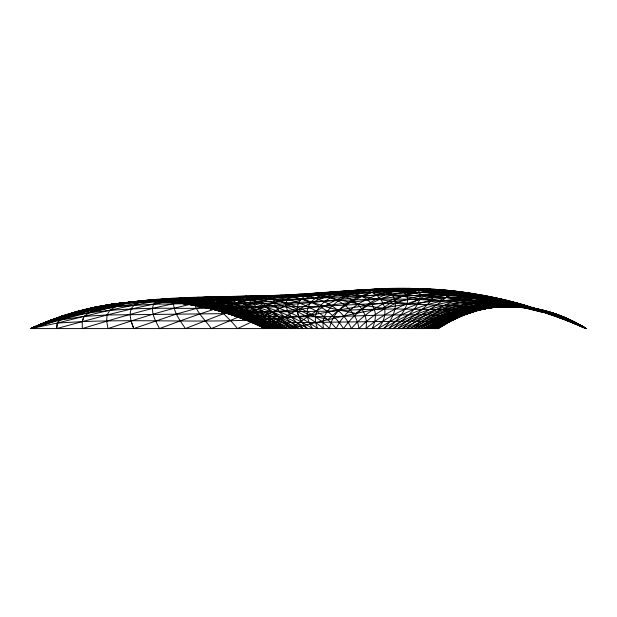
<?xml version="1.0" encoding="UTF-8"?>
<svg xmlns="http://www.w3.org/2000/svg" width="617" height="617" viewBox="0 0 617 617"><rect width="100%" height="100%" fill="white"/><g stroke="black" fill="none" stroke-linecap="round" stroke-linejoin="round"><path stroke-width="0.93" d="M489.906 307.821L476.332 310.837L463.267 315.272L450.456 321.202L438.039 328.576L30.85 328.576C60.088 314.038 92.558 310.274 124.11 303.873C166.69 299.021 209.626 300.448 252.384 299.114C297.88 297.402 343.26 292.844 388.54 288.671C432.201 289.311 474.905 299.461 517.871 306.071L524.489 305.16L504.367 299.831L485.271 295.659L448.312 290.46L413.968 288.81L400.325 289.759L395.096 288.656L382.579 289.936L375.907 289.149L364.585 290.622L354.544 293.121L345.775 296.584L338.286 300.895L332.1 305.847L327.342 311.184L324.18 316.729L322.814 322.49L323.455 328.576C288.185 298.489 238.98 293.615 194.656 298.003L193.453 300.063C195.327 311.415 204.998 319.506 211.322 328.576C242.489 315.673 273.208 300.41 306.626 294.263C327.018 292.072 347.494 291.054 367.963 289.597C434.9 283.974 501.899 296.584 564.632 319.683L565.612 319.66L562.303 318.441C523.355 303.04 482.255 292.713 440.307 290.877C394.109 288.602 348.158 294.918 302.276 299.245C262.958 302.7 223.447 303.626 183.997 303.518L163.852 301.775L145.843 301.412L128.498 302.245L134.506 302.037C196.738 298.242 259.125 298.204 321.395 295.265C348.952 293.43 376.532 291.401 404.174 291.903C424.766 291.741 445.15 295.651 465.75 294.818C507.413 298.697 548.12 311.284 586.135 328.576L573.44 321.958C529.964 300.34 475.028 300.98 434.291 328.576C451.166 318.734 469.576 311.462 488.857 308.068L489.512 307.922C522.923 302.268 557.552 310.914 586.15 328.576L565.612 319.66L544.287 311.585C484.63 290.283 407.93 278.128 358.917 328.576C357.274 313.413 344.247 302.191 330.457 297.564C313.205 291.54 295.011 295.404 277.295 295.705C243.121 297.147 208.716 294.995 174.819 300.487C134.73 306.726 95.712 318.048 56.61 328.576L57.335 323.061L59.695 320.107C130.056 292.08 207.266 298.713 281.321 295.165C330.481 292.921 379.571 286.535 428.861 289.003C483.265 291.617 536.829 305.6 586.15 328.576L586.15 328.576C553.133 307.752 511.624 300.186 473.864 311.315L464.4 311.77L441.888 309.634L395.258 308.955L362.194 309.51L327.342 311.184L279.501 311.801L227.418 310.598L215.318 309.911L198.042 306.001L180.704 303.279L204.026 306.448L257.328 307.212L319.822 306.356L370.979 303.819L395.667 303.51L457.698 305.885L481.676 308.747L503.387 306.287L516.522 306.225L529.525 307.436L525.414 307.706L509.449 306.556L490.816 302.901L446.399 297.587L406.595 295.003L376.748 295.073L301.073 299.029L225.729 300.61L198.08 300.834L187.344 299.338L169.127 298.628L134.521 301.79L109.24 305.16L77.981 311.246L61.808 316.212C94.817 305.099 129.855 300.024 164.654 301.829C175.806 302.345 186.943 301.081 198.08 300.834C233.195 301.543 267.678 312.742 298.829 328.576C289.558 320.285 275.629 313.097 273.717 299.607L274.766 297.193L277.295 295.705L281.321 295.165L293.954 295.065L364.578 290.622L400.325 289.759L434.399 291.185L465.75 294.818L493.176 299.746L541.525 310.104L563.275 317.462L565.403 317.724C537.368 305.554 505.315 302.685 475.784 310.96L459.866 315.773L446.083 321.557L432.656 328.576C473.663 301.135 528.738 299.739 572.514 321.519L586.15 328.576C536.335 307.042 483.327 291.494 428.861 289.003C388.016 287.298 347.271 290.707 306.626 294.263C227.079 300.379 145.45 292.435 67.893 314.917L61.808 316.212M56.602 328.576L57.342 323.061L59.702 320.115C84.768 311.415 110.875 304.705 137.252 301.32C158.847 299.692 180.457 298.258 202.106 297.571C242.558 295.327 284.645 304.59 317.832 328.576C306.233 304.875 337.823 290.923 356.58 290.167C379.671 287.36 394.201 310.289 378.074 328.576L401.112 315.025L413.776 309.271L427.419 304.497L442.111 300.949L457.922 298.844L474.913 298.381L493.176 299.746L504.475 299.839L492.582 301.975L466.143 300.093L394.865 290.962L367.963 289.597L358.793 291.378L348.435 294.61L336.944 299.461L324.249 306.148L309.942 315.179L290.808 328.576C279.085 314.161 262.641 304.389 246.229 296.137C198.651 298.751 152.931 313.729 108.014 328.576L106.618 321.148L107.111 314.978L109.911 310.204C120.33 302.723 133.773 302.06 146.075 300.417C166.127 298.798 186.295 298.721 206.325 300.71C236.72 306.742 267.246 313.883 294.818 328.576C283.303 318.704 265.95 312.433 260.22 297.448L261.13 296.091C291.355 293.268 326.393 301.258 343.538 328.576C375.059 283.203 437.276 286.219 485.301 295.944C479.309 295.042 472.136 298.25 466.143 300.093C406.588 299.839 348.343 314.801 290.808 328.576M516.637 306.194L499.716 306.942C476.918 308.4 454.644 315.912 435.633 328.576C451.798 318.95 469.236 311.184 487.939 308.253L488.857 308.068C518.496 302.962 549.238 309.055 575.792 322.776L586.135 328.576C557.367 313.158 525.291 304.736 493.176 299.746C474.157 300.224 454.93 299.631 436.404 304.852C417.609 309.857 399.939 318.303 383.473 328.576C394.926 318.858 403.526 294.201 382.579 289.936C361.462 293.661 333.488 304.698 329.555 328.576C307.628 306.379 275.969 297.224 245.458 296.345C189.45 295.25 135.324 312.58 82.3 328.576L82.2 321.634L83.997 316.398C99.484 303.78 121.688 308.276 139.797 302.315C162.379 298.535 185.293 297.186 208.145 298.782C242.998 301.227 277.449 310.945 307.706 328.576C290.993 314.223 294.162 293.522 318.249 292.936C339.597 289.743 370.47 302.893 365.927 328.576C395.505 303.34 436.281 288.656 474.913 298.381C512.874 304.736 552.477 308.076 586.15 328.576C559.727 316.791 532.44 306.904 504.367 299.831L480.751 295.967L423.964 289.196L402.492 289.103L380.72 289.897L371.704 292.481L361.601 296.576L350.549 302.369L338.818 309.996C315.094 305.515 292.304 291.016 267.462 296.507C230.195 302.153 194.694 315.48 159.533 328.576C155.816 321.233 150.193 312.642 153.602 304.196C160.806 295.983 173.377 300.047 182.817 297.872C200.826 297.178 218.888 297.803 236.727 300.44C263.567 304.651 289.635 313.984 312.595 328.576C281.313 280.689 395.289 278.066 372.267 328.576C393.939 312.341 419.336 300.695 446.399 297.587C472.707 294.394 498.929 299.322 524.489 305.16M485.301 295.944C477.018 298.042 468.588 299.646 460.467 302.369C437.453 309.348 413.907 315.534 393.314 328.576C402.492 318.249 422.175 308.546 419.876 292.443C413.591 285.447 402.693 289.25 394.865 290.962C380.404 295.528 367.431 303.765 355.855 313.436L338.818 309.996L327.935 319.521L309.942 315.179L279.771 301.027L267.462 296.507L263.536 295.782L248.535 297.07L232.3 299.584L214.824 303.294L153.602 304.196L115.61 306.626L89.072 312.495L59.702 320.115L30.85 328.576C75.498 311.462 123.184 298.705 171.341 300.178C206.356 302.577 240.615 312.788 271.889 328.576C244 316.02 214.354 307.382 183.997 303.518L165.834 301.89L147.733 301.458C107.389 302.022 67.423 311.647 30.85 328.576L57.342 323.061L82.2 321.634L83.997 316.398C114.947 308.731 146.175 301.852 177.935 298.582C184.306 297.178 190.823 298.266 197.201 299.044C234.098 301.081 270.678 310.744 303.124 328.576C295.481 321.241 282.64 311.431 287.136 299.384L289.813 296.808L293.954 295.065C316.945 295.535 342.165 306.032 351.312 328.576C371.843 304.644 403.24 292.011 434.399 291.185C486.875 292.011 538.456 307.305 586.135 328.576C561.223 313.313 531.939 304.929 502.647 306.479L503.14 306.356M46.152 321.997L30.85 328.576L69.181 316.39L30.85 328.576C75.212 310.15 123.169 299.399 171.341 300.178C210.266 301.582 248.79 312.996 284.321 328.576C261.724 315.873 238.231 303.549 213.158 296.738L212.078 297.618C217.169 310.019 229.563 317.948 237.437 328.576C266.644 315.356 294.934 298.574 326.833 292.659C355.083 293.908 382.617 301.212 410.729 303.718C422.406 297.263 436.319 287.977 450.171 291.301L450.472 292.767C437.345 307.945 416.907 314.955 402.161 328.576C425.861 316.297 451.251 306.788 477.334 301.15C500.094 298.389 522.614 305.484 544.287 311.585L565.612 319.66C531.322 305.014 494.464 299.176 457.907 293.414C425.784 291.054 393.553 293.036 361.601 296.576C299.476 305.307 236.805 308.994 174.087 308.284C131.197 307.86 87.336 310.066 46.152 321.997C78.853 308.994 113.906 301.921 149.106 301.474C192.759 301.042 236.319 310.721 276.108 328.576C245.751 313.521 213.096 299.97 178.706 299.7C135.632 297.402 93.275 309.078 52.19 320.555C86.172 307.69 122.251 301.752 158.407 299.831C203.98 298.952 250.047 308.438 291.062 328.576C276.401 317.285 257.289 310.914 245.458 296.345L246.229 296.137C278.722 294.402 314.801 302.122 336.219 328.576C347.255 304.351 375.329 292.928 400.325 289.759C418.742 299.23 397.055 320.331 388.533 328.576C415.28 312.271 445.844 301.767 477.334 301.15C506.657 299.908 535.263 307.69 562.303 318.441L572.514 321.519L586.135 328.576C557.544 314.554 526.964 304.096 495.05 301.659C477.242 302.955 458.246 301.32 441.888 309.634C426.524 314.215 411.801 320.678 397.849 328.576C409.811 316.776 427.928 309.433 434.923 293.453L434.399 291.185C429.802 287.267 423.1 289.535 417.778 290.36C405.053 293.684 393.584 300.464 383.064 308.192C354.96 305.238 327.912 294.687 299.561 294.201C259.58 297.656 222.421 314.369 185.378 328.576C180.457 320.917 174.056 313.181 173.539 303.711L174.819 300.487L177.935 298.582C214.947 292.45 249.438 312.827 281.337 328.576C254.258 317.655 227.904 302.315 198.08 300.834M165.834 301.89L146.144 301.412L128.637 302.237L111.399 304.196L114.222 304.019C165.78 296.746 219.336 305.23 265.919 328.576L249.337 321.233L232.447 315.002L215.318 309.911L232.3 315.002L284.476 316.86L333.681 316.59L384.568 315.002L426.663 314.747L452.084 316.212L463.406 315.233L450.456 321.202L437.885 328.576L450.163 321.233L462.843 315.349L476.332 310.837L462.133 315.464L448.698 321.364L436.682 328.576C456.742 315.873 479.648 307.875 503.387 306.287M171.341 300.178C146.19 300.44 121.194 302.932 96.391 307.027C73.801 311.678 51.843 319.058 30.85 328.576C73.747 312.264 118.934 299.23 165.248 300.633C207.405 301.073 249.499 310.351 287.568 328.576L266.205 316.051L229.408 296.391C240.098 307.852 253.872 316.282 263.837 328.576C290.738 314.315 316.745 296.268 347.332 291.016C378.044 291.571 408.238 298.026 438.772 300.656C447.626 296.746 457.205 291.71 467.146 292.797L467.27 293.584C446.924 305.083 424.558 313.498 406.256 328.576C424.697 320.223 442.744 309.981 462.858 306.472C475.607 302.276 489.003 301.374 502.292 302.854C531.707 305.122 559.565 316.398 586.15 328.576L574.543 322.444C524.327 298.674 460.382 294.625 413.776 328.576C426.586 323.053 438.517 315.75 451.451 310.521C464.586 308.014 477.427 303.926 490.816 302.901C524.211 302.245 556.495 314.2 586.15 328.576C560.938 313.413 531.445 304.759 501.906 306.626L499.716 306.942L513.838 306.657C535.355 307.312 556.495 313.074 575.676 322.784M165.248 300.633C202.978 302.106 239.442 313.737 273.871 328.576C225.745 303.356 169.274 297.687 115.873 303.88L114.222 304.019C85.424 308.168 57.458 316.922 30.85 328.576L46.275 321.966L62.032 316.159M46.476 321.92L62.834 316.004L79.069 311.084M206.325 300.71C186.99 297.024 166.968 298.728 147.478 300.518C141.378 301.759 134.298 303.132 131.005 309.071L130.025 314.392L131.012 320.971L133.75 328.576L176.362 314.053L214.832 303.294M48.658 321.364C119.305 293.561 201.89 294.317 270.169 328.576C220.477 304.837 163.706 294.456 109.24 305.16M47.787 321.588C121.464 293.7 207.543 292.389 278.599 328.576L262.094 321.65L230.874 310.652L217.068 306.595M49.985 321.041L67.893 314.917L84.992 310.05L104.836 305.839L88.254 309.456M118.102 303.657L115.873 303.88C86.488 307.806 57.867 316.436 30.85 328.576C92.959 300.117 164.7 293.623 230.874 310.652M79.901 310.953L62.834 316.004L46.769 321.843L47.193 321.742C97.625 302.515 153.271 295.713 206.425 306.533M57.335 323.061L83.997 316.398L107.111 314.978L223.794 313.637L272.637 311.793L298.026 309.557L376.401 298.952L401.991 296.291L427.419 294.818L452.415 294.934L476.748 296.769L520.679 305.662L543.492 311.978L565.28 319.683M95.512 307.119L96.391 307.027L77.981 311.246L95.512 307.119L113.019 304.104L111.399 304.196L129.069 302.23L146.761 301.435L145.843 301.412L163.852 301.775L145.843 301.412M492.582 301.975L496.77 300.965L541.896 312.086L544.981 311.816L524.219 305.268L502.855 299.947M89.072 312.503L115.61 306.626M485.332 308.608C465.442 312.032 446.315 319.058 428.553 328.576C470.555 300.556 526.579 298.15 571.342 321.226M147.733 301.458L129.809 302.222L111.654 304.173L94.509 307.227L94.933 307.173M338.818 309.996C254.389 327.396 167.708 318.063 82.2 321.634M338.818 309.996C390.846 301.073 444.07 292.427 496.77 300.965M59.702 320.115L83.997 316.398M501.906 306.626L514.825 306.549L528.892 307.551M450.456 321.202L440.098 321.796L412.009 321.102L302.492 322.591L257.034 321.534L249.06 321.226L232.3 315.002L249.06 321.226L265.518 328.576C234.067 313.158 199.661 303.757 164.654 301.829M574.543 322.444L586.15 328.576C556.827 311.354 521.805 302.6 487.939 308.253L486.767 308.446C467.084 311.863 448.212 318.958 430.735 328.576C476.887 297.494 539.443 299.901 586.135 328.576L562.303 318.441M541.934 309.873L539.088 309.973L522.368 307.266L507.83 303.78L490.816 302.901L474.041 303.61L457.698 305.885L441.888 309.634L431.615 314.994L410.128 328.576C436.805 315.279 465.596 305.338 495.536 303.757C521.18 302.839 546.33 310.69 569.622 320.771M128.498 302.245L146.144 301.412M114.222 304.019L115.873 303.88M130.318 302.16L151.103 300.51M147.478 300.518L162.101 299.43M137.205 301.836L153.332 301.389M181.653 303.348L163.227 301.752L182.632 303.425C212.341 307.459 241.81 315.148 268.711 328.576C243.036 316.86 216.112 307.521 188.062 303.672M500.935 306.796L513.838 306.657L526.571 307.752L539.937 310.019M553.997 313.343L550.457 313.02C506.441 299.492 456.287 303.34 417.215 328.576C446.315 313.251 478.653 301.782 512.048 304.69C533.551 306.981 554.482 313.143 574.08 322.236C546.955 309.85 516.606 302.153 486.697 305.747C463.506 309.356 440.33 315.835 420.432 328.576C459.326 306.209 506.195 299.291 549.369 312.696L563.275 317.462L575.167 322.699L586.15 328.576C568.288 318.272 548.737 310.729 528.291 307.636M576.131 322.853L565.334 317.724L553.811 313.343L541.649 309.904M216.521 303.148C291.787 306.325 366.961 294.772 442.111 300.949C458.909 302.091 475.73 303.317 492.25 306.664C520.733 306.086 550.009 308.978 575.545 322.784L575.376 322.76C559.658 315.094 542.798 309.834 525.414 307.706L524.026 307.551C489.559 304.258 453.148 310.397 423.401 328.576C440.685 320.485 457.66 310.729 476.949 308.454C496.778 305.376 517.085 305.623 536.767 309.564L551.328 313.235L563.784 317.601L575.167 322.699M181.012 303.294L180.704 303.279C210.706 307.104 240.352 315.117 267.516 328.576C236.072 313.86 202.245 303.711 167.438 301.944M218.41 310.181L220.03 310.305M197.571 297.224L202.106 297.571M198.666 306.04L198.042 306.001L198.666 306.04C222.105 310.767 245.142 317.909 266.583 328.576C244.787 318.357 221.835 310.636 198.196 306.001L215.626 309.927L232.447 315.002M215.626 309.927L216.228 309.989M213.158 296.738L220.053 298.466M536.767 309.564C499.33 302.569 458.824 308.893 426.108 328.576C463.706 308.454 509.11 299.955 550.457 313.02M517.871 306.071L541.896 312.086M229.408 296.391L230.334 296.669M549.369 312.696L562.635 317.246L574.897 322.598L586.15 328.576M551.328 313.235L563.275 317.462L574.897 322.598M544.287 311.585L564.401 319.22M249.06 321.226L265.387 328.576M448.312 290.46L450.163 291.301M302.492 322.591L298.99 316.914L297.163 311.577M131.012 320.971L133.75 328.576M449.577 321.287L437.438 328.576L450.163 321.233L463.267 315.272L476.602 310.767L462.843 315.349L449.577 321.287M62.348 316.105L46.275 321.966L62.348 316.105"/></g></svg>
